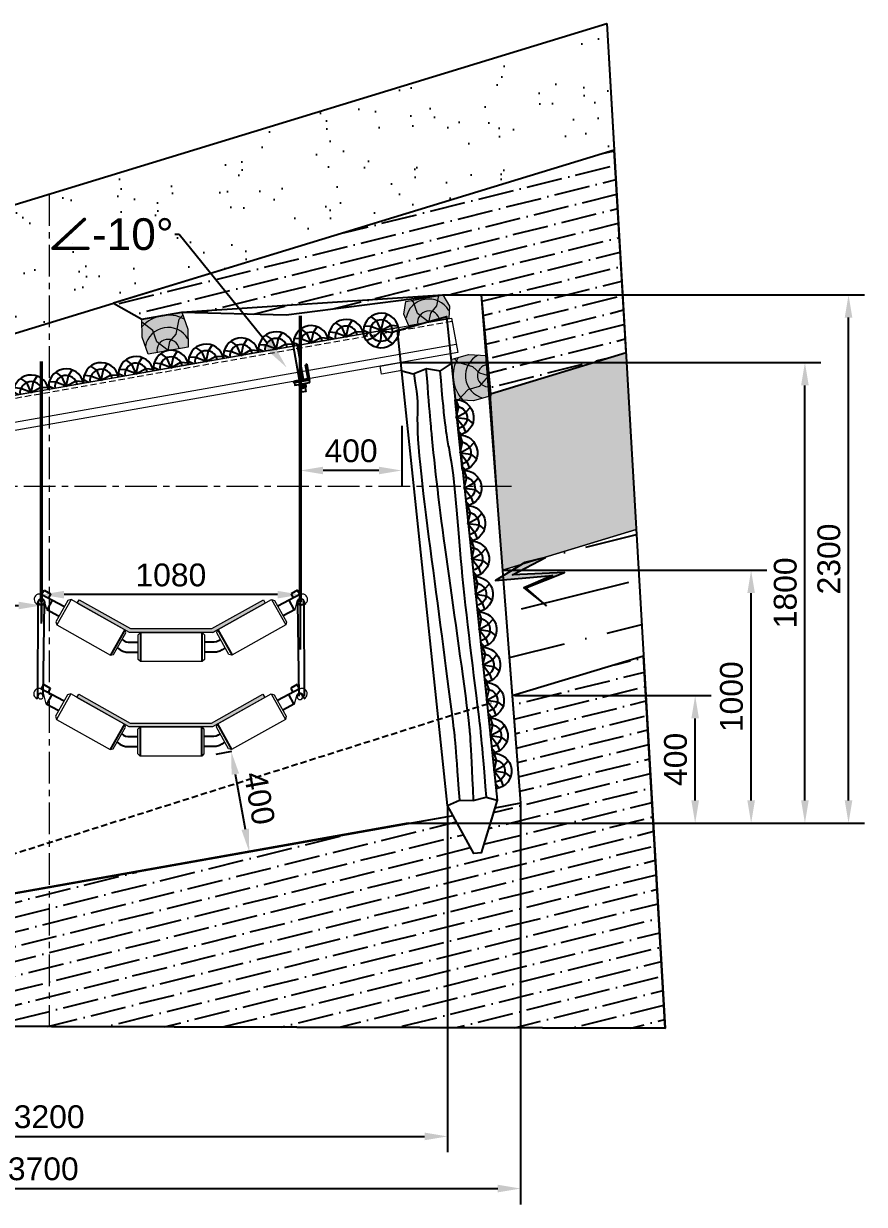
# Model space of a CAD drawing. Header units: inches. Extents: x -1850 to 56, y -982 to 275.
# Drawn here: x -1642.6 to -1576.2, y -913.9 to -820.7 of the extents above; entities that cross this region are included whole.
import ezdxf
from ezdxf import colors
from ezdxf.entities.mleader import LeaderData, LeaderLine
from ezdxf.math import Vec2, Vec3

# ---------------------------------------------------------------- set-up
doc = ezdxf.new("R2010")
doc.units = ezdxf.units.IN
doc.header["$MEASUREMENT"] = 0
doc.linetypes.add('CENTERX2', pattern=[4, 2.5, -0.5, 0.5, -0.5])
doc.linetypes.add('DASHED', pattern=[0.75, 0.5, -0.25])
for name, color, linetype in [('Д_Распорка', 7, 'Continuous'), ('М16_Гайка_Конт', 7, 'Continuous'), ('М16_Планка', 7, 'Continuous'), ('Ско_М16_СВП-22', 7, 'Continuous'), ('Уголок_63х63', 7, 'Continuous')]:
    doc.layers.add(name, color=color, linetype=linetype)
doc.styles.get("Standard").update_dxf_attribs({"font": 'ARIAL.TTF'})
doc.dimstyles.new('ISO-25', dxfattribs={"dimtxt": 2.5, "dimasz": 2.5, "dimexe": 1.25, "dimexo": 0, "dimtad": 1, "dimdec": 0, "dimtxsty": 'Standard', "dimcen": 2.5, "dimadec": 0, "dimazin": 0, "dimtfac": 1, "dimtdec": 0, "dimtmove": 0, "dimatfit": 3, "dimfxl": 0, "dimarcsym": 0})
pattern_1 = [(14, (127.007, 0), (1.6381076, 1.5678664), [2.8125, -0.5625, 0, -0.5625])]

# ---------------------------------------------------------------- blocks, each defined once
blk = doc.blocks.new('СВП-27 - 3.3м')
at = {"color": 5, "linetype": 'DASHED', "lineweight": 15}
blk.add_line((-1250.484, -443.116), (-1316.484, -443.116), dxfattribs=at)
at = {"color": 5, "linetype": 'ByBlock', "lineweight": 15}
blk.add_line((-1250.484, -444.96), (-1316.484, -444.96), dxfattribs=at)
for points in [[(-1250.484, -445.6), (-1316.484, -445.6), (-1316.484, -442.867), (-1250.484, -442.86)], [(-1311.884, -446.24), (-1310.27, -446.24), (-1310.27, -445.6), (-1311.884, -445.6)], [(-1255.084, -446.24), (-1256.697, -446.24), (-1256.697, -445.6), (-1255.084, -445.6)]]:
    blk.add_lwpolyline(points, close=True, dxfattribs=at)
blk = doc.blocks.new('М16_Гайка')
at = {"layer": 'М16_Гайка_Конт'}
h = blk.add_hatch(color=253, dxfattribs=at)
h.paths.add_polyline_path([(1.9, -6.7, 0.267171), (1.9, -13.4), (1.9, -13.4), (14.3, -13.4), (14.3, -13.4, 0.267171), (14.3, -6.7)])
h.paths.add_polyline_path([(1.9, 6.7, 0.133362), (1.9, -6.7), (14.3, -6.7, 0.133362), (14.3, 6.7)])
h.paths.add_polyline_path([(1.9, 13.4), (1.9, 13.4, 0.267171), (1.9, 6.7), (14.3, 6.7, 0.267171), (14.3, 13.4), (14.3, 13.4)])
h.paths.add_polyline_path([(0, 10.1), (0, 0), (1, 0, -0.066387), (1.9, 6.7, -0.267171), (1.9, 13.4)])
h.paths.add_polyline_path([(0, 0), (0, -10), (1.9, -13.4, -0.267171), (1.9, -6.7, -0.066387), (1, 0)])
h.paths.add_polyline_path([(15.2, 0, -0.066387), (14.3, -6.7, -0.267171), (14.3, -13.4), (16.2, -10), (16.2, 0)])
h.paths.add_polyline_path([(14.3, 13.4, -0.267171), (14.3, 6.7, -0.066387), (15.2, 0), (16.2, 0), (16.2, 10.1)])
for p, q in [((1.9, 13.4), (0, 10.1)), ((0, 10.1), (0, -10)), ((0, 10.1), (0, -10)), ((0, 0), (1, 0)), ((1.9, 13.4), (14.3, 13.4)), ((14.3, 6.7), (1.9, 6.7)), ((14.3, 13.4), (16.2, 10.1)), ((15.2, 0), (16.2, 0)), ((16.2, 10.1), (16.2, -10)), ((16.2, 10.1), (16.2, -10)), ((1.9, -13.4), (0, -10)), ((14.3, -6.7), (1.9, -6.7)), ((14.3, -13.4), (1.9, -13.4)), ((14.3, -13.4), (16.2, -10))]:
    blk.add_line(p, q, dxfattribs=at)
for centre, radius, start, end in [((7.7, 10), 6.71, 149.9725, 209.9168), ((26.6, 0), 25.6, 164.8075, 195.1925), ((8.5, 10), 6.71, 330.0832, 29.9168), ((-10.4, 0), 25.6, 344.8075, 15.1925), ((7.7, -10), 6.71, 150.0832, 210.0275), ((8.5, -10), 6.71, 330.0832, 29.9168)]:
    blk.add_arc(centre, radius, start, end, dxfattribs=at)
blk = doc.blocks.new('pfnzu')
at = {"color": 7, "lineweight": 0}
blk.add_line((142694.1, -82404), (142694.1, -82544.3), dxfattribs=at)
at = {"layer": 'Д_Распорка', "color": 253}
for p, q in [((142679.9, -82432.8), (142686.9, -82404.5)), ((142654.7, -82457.4), (142634.8, -82439)), ((142694.1, -82474.1), (142652.6, -82484.3)), ((142694.1, -82474.1), (142654.7, -82457.4)), ((142694.1, -82474.1), (142671.5, -82511.2)), ((142694.1, -82474.1), (142679.9, -82432.8)), ((142652.6, -82484.3), (142632.2, -82504.2)), ((142671.5, -82511.2), (142664.9, -82537.2)), ((142694.1, -82524.6), (142681.4, -82542.8))]:
    blk.add_line(p, q, dxfattribs=at)
at = {"layer": 'Д_Распорка', "color": 7}
blk.add_arc((142695.6, -82474.1), 70.2, 91.2316, 268.7684, dxfattribs=at)
at = {"layer": 'Д_Распорка', "color": 253}
blk.add_arc((142695.6, -82474.1), 44.2, 91.9563, 268.0437, dxfattribs=at)
blk = doc.blocks.new('Уголок_63х63')
blk.add_lwpolyline([(-6, 31.5), (-5.1, 31.5)])
at = {"layer": 'Уголок_63х63'}
for p, q in [((-6, 58.5), (-2.6, 63)), ((-6, 53.2), (0, 61.1)), ((-6, 13), (-6, 60.3)), ((-6, 47.9), (0, 55.9)), ((-6, 42.7), (0, 50.6)), ((0, 63), (-3.3, 63)), ((0, 0), (0, 63)), ((-63, 0), (-63, 3.3)), ((0, 0), (-63, 0)), ((-62.8, 4.4), (-62, 5.4)), ((-62.1, 0), (-57.6, 6)), ((-13, 6), (-60.3, 6)), ((-58.1, 0), (-53.6, 6)), ((-54.2, 0), (-49.6, 6)), ((-50.2, 0), (-45.6, 6)), ((-46.2, 0), (-41.7, 6)), ((-42.2, 0), (-37.7, 6)), ((-38.2, 0), (-33.7, 6)), ((-34.3, 0), (-29.7, 6)), ((-30.3, 0), (-25.7, 6)), ((-26.3, 0), (-21.8, 6)), ((-22.3, 0), (-17.8, 6)), ((-18.3, 0), (-13.8, 6)), ((-14.4, 0), (-8.7, 7.5)), ((-10.4, 0), (0, 13.7)), ((-6.5, 10.4), (0, 19)), ((-6.4, 0), (0, 8.5)), ((-6, 37.4), (0, 45.3)), ((-6, 32.1), (0, 40.1)), ((-6, 26.9), (0, 34.8)), ((-6, 21.6), (0, 29.5)), ((-6, 16.3), (0, 24.3)), ((-2.4, 0), (0, 3.2))]:
    blk.add_line(p, q, dxfattribs=at)
for centre, radius, start, end in [((-3.3, 60.3), 2.7, 90.0004, 180.0004), ((-60.3, 3.3), 2.7, 90.0004, 180.0004), ((-13, 13), 7, 270.0004, 0.0004)]:
    blk.add_arc(centre, radius, start, end, dxfattribs=at)
blk = doc.blocks.new('*D318')
at = {"color": 0, "linetype": 'ByBlock', "lineweight": -2}
for p, q in [((-1606.481, -842.13), (-1576.245, -842.13)), ((-1577.495, -882.03), (-1577.495, -843.93)), ((-1612.253, -883.83), (-1576.245, -883.83))]:
    blk.add_line(p, q, dxfattribs=at)
at = {"color": 0, "linetype": 'ByBlock'}
for points in [[(-1577.795, -843.93), (-1577.195, -843.93), (-1577.495, -842.13)], [(-1577.795, -882.03), (-1577.195, -882.03), (-1577.495, -883.83)]]:
    blk.add_solid(points, dxfattribs=at)
at = {"layer": 'Defpoints', "color": 0, "linetype": 'ByBlock'}
for p in [(-1606.481, -842.13), (-1577.495, -842.13), (-1612.253, -883.83)]:
    blk.add_point(p, dxfattribs=at)
at = {"color": 0, "linetype": 'ByBlock', "lineweight": 15, "insert": (-1579.039, -862.98), "char_height": 1.8, "attachment_point": 5, "rotation": 90}
blk.add_mtext('2300', dxfattribs=at)
blk = doc.blocks.new('*D313')
at = {"color": 0, "linetype": 'ByBlock', "lineweight": -2}
for p, q in [((-1612.875, -847.473), (-1579.688, -847.473)), ((-1580.938, -882.03), (-1580.938, -849.273)), ((-1612.253, -883.83), (-1579.688, -883.83))]:
    blk.add_line(p, q, dxfattribs=at)
at = {"color": 0, "linetype": 'ByBlock'}
for points in [[(-1581.238, -849.273), (-1580.638, -849.273), (-1580.938, -847.473)], [(-1581.238, -882.03), (-1580.638, -882.03), (-1580.938, -883.83)]]:
    blk.add_solid(points, dxfattribs=at)
at = {"layer": 'Defpoints', "color": 0, "linetype": 'ByBlock'}
for p in [(-1612.875, -847.473), (-1580.938, -847.473), (-1612.253, -883.83)]:
    blk.add_point(p, dxfattribs=at)
at = {"color": 0, "linetype": 'ByBlock', "lineweight": 15, "insert": (-1582.482, -865.651), "char_height": 1.8, "attachment_point": 5, "rotation": 90}
blk.add_mtext('1800', dxfattribs=at)
blk = doc.blocks.new('л.с.')
at = {"color": 22}
for points in [[(-1739.563, -879.923), (-1740.147, -879.923), (-1741.832, -875.923), (-1741.832, -838.235), (-1737.877, -837.538), (-1737.879, -875.923), (-1739.563, -879.923)], [(-1741.832, -841.424), (-1740.945, -841.752), (-1739.859, -841.456), (-1738.783, -841.745), (-1737.877, -841.272)], [(-1741.832, -875.923), (-1740.847, -875.605), (-1739.76, -875.759), (-1738.729, -875.604), (-1737.883, -875.919)]]:
    blk.add_lwpolyline(points, dxfattribs=at)
for points, knots in [([(-1739.911, -841.47), (-1740.017, -845.594), (-1740.057, -849.204), (-1739.953, -855.892), (-1739.497, -866.676), (-1739.46, -870.703), (-1739.76, -875.759)], [6.357054, 6.357054, 6.357054, 6.357054, 10.200315, 25.767042, 40.430464, 42.552954, 42.552954, 42.552954, 42.552954]), ([(-1740.91, -841.742), (-1740.779, -844.057), (-1741.308, -846.067), (-1741.06, -855.893), (-1740.778, -866.471), (-1740.689, -870.735), (-1740.847, -875.605)], [6.46505, 6.46505, 6.46505, 6.46505, 9.919792, 25.486519, 40.149941, 41.654716, 41.654716, 41.654716, 41.654716]), ([(-1738.834, -841.732), (-1738.941, -846.311), (-1738.47, -850.178), (-1738.93, -855.891), (-1738.682, -866.59), (-1738.613, -870.689), (-1738.729, -875.604)], [6.52268, 6.52268, 6.52268, 6.52268, 10.462089, 26.028816, 40.692238, 42.55922, 42.55922, 42.55922, 42.55922])]:
    blk.add_open_spline(points, degree=3, knots=knots, dxfattribs=at)
blk = doc.blocks.new('*D315')
at = {"color": 0, "linetype": 'ByBlock', "lineweight": -2}
for p, q in [((-1612.764, -852.471), (-1612.764, -857.244)), ((-1620.763, -870.117), (-1620.763, -854.744)), ((-1614.564, -855.994), (-1618.963, -855.994))]:
    blk.add_line(p, q, dxfattribs=at)
at = {"color": 0, "linetype": 'ByBlock'}
for points in [[(-1618.963, -855.694), (-1618.963, -856.294), (-1620.763, -855.994)], [(-1614.564, -855.694), (-1614.564, -856.294), (-1612.764, -855.994)]]:
    blk.add_solid(points, dxfattribs=at)
at = {"layer": 'Defpoints', "color": 0, "linetype": 'ByBlock'}
for p in [(-1612.764, -852.471), (-1620.763, -855.994), (-1620.763, -870.117)]:
    blk.add_point(p, dxfattribs=at)
at = {"color": 0, "linetype": 'ByBlock', "lineweight": 15, "insert": (-1616.763, -854.45), "char_height": 1.8, "attachment_point": 5}
blk.add_mtext('400', dxfattribs=at)
blk = doc.blocks.new('1Л80 подвесной')
at = {"lineweight": 0}
for points in [[(210.981, -663.627), (211.128, -663.365), (215.192, -665.648), (221.606, -665.648), (225.671, -663.365), (225.818, -663.627), (221.685, -665.948), (215.114, -665.948)], [(210.951, -671.075), (211.098, -670.814), (215.162, -673.096), (221.576, -673.096), (225.641, -670.814), (225.788, -671.075), (221.655, -673.396), (215.084, -673.396)]]:
    blk.add_hatch(color=7, dxfattribs=at).paths.add_polyline_path(points)
at = {"color": 7}
for p, q in [((208.136, -662.937), (209.928, -663.881)), ((208.155, -662.968), (208.378, -662.617)), ((208.378, -662.617), (208.882, -662.91)), ((208.633, -664.142), (209.019, -663.402)), ((208.882, -662.91), (208.706, -663.237)), ((228.602, -662.937), (226.811, -663.881)), ((228.105, -664.142), (227.719, -663.402)), ((228.36, -662.617), (227.856, -662.91)), ((227.856, -662.91), (228.032, -663.237)), ((228.583, -662.968), (228.36, -662.617)), ((207.731, -663.673), (207.844, -663.734)), ((207.844, -663.734), (207.888, -663.512)), ((208.569, -664.127), (209.505, -664.633)), ((228.169, -664.127), (227.233, -664.633)), ((228.894, -663.734), (228.85, -663.512)), ((229.007, -663.673), (228.894, -663.734)), ((214.729, -665.732), (213.601, -667.741)), ((215.964, -665.948), (215.964, -668.186)), ((220.824, -665.948), (220.824, -668.252)), ((222.07, -665.732), (223.198, -667.741)), ((214.155, -667.156), (214.38, -667.314)), ((214.527, -666.504), (214.673, -666.617)), ((214.673, -666.617), (214.831, -666.684)), ((214.831, -666.684), (215, -666.707)), ((215, -666.707), (215.777, -666.707)), ((221.799, -666.707), (221.022, -666.707)), ((221.968, -666.684), (221.799, -666.707)), ((222.126, -666.617), (221.968, -666.684)), ((222.272, -666.504), (222.126, -666.617)), ((222.644, -667.156), (222.418, -667.314)), ((214.38, -667.314), (214.572, -667.415)), ((214.572, -667.415), (214.831, -667.505)), ((214.831, -667.505), (214.91, -667.505)), ((214.91, -667.505), (215.784, -667.505)), ((221.889, -667.505), (221.015, -667.505)), ((221.968, -667.505), (221.889, -667.505)), ((222.227, -667.415), (221.968, -667.505)), ((222.418, -667.314), (222.227, -667.415)), ((208.106, -670.385), (209.898, -671.33)), ((208.125, -670.417), (208.348, -670.065)), ((208.348, -670.065), (208.852, -670.358)), ((208.603, -671.591), (208.989, -670.851)), ((208.852, -670.358), (208.676, -670.686)), ((228.572, -670.385), (226.78, -671.33)), ((228.075, -671.591), (227.689, -670.851)), ((228.33, -670.065), (227.826, -670.358)), ((227.826, -670.358), (228.002, -670.686)), ((228.553, -670.417), (228.33, -670.065)), ((207.701, -671.121), (207.814, -671.182)), ((207.814, -671.182), (207.858, -670.96)), ((208.539, -671.575), (209.475, -672.082)), ((228.139, -671.575), (227.203, -672.082)), ((228.864, -671.182), (228.82, -670.96)), ((228.977, -671.121), (228.864, -671.182)), ((214.699, -673.18), (213.57, -675.19)), ((215.934, -673.396), (215.934, -675.634)), ((220.794, -673.396), (220.794, -675.701)), ((222.039, -673.18), (223.168, -675.19)), ((214.125, -674.605), (214.35, -674.762)), ((214.496, -673.953), (214.643, -674.065)), ((214.643, -674.065), (214.801, -674.133)), ((214.801, -674.133), (214.97, -674.155)), ((214.97, -674.155), (215.747, -674.155)), ((221.769, -674.155), (220.992, -674.155)), ((221.938, -674.133), (221.769, -674.155)), ((222.095, -674.065), (221.938, -674.133)), ((222.242, -673.953), (222.095, -674.065)), ((222.614, -674.605), (222.388, -674.762)), ((214.35, -674.762), (214.542, -674.864)), ((214.542, -674.864), (214.801, -674.954)), ((214.801, -674.954), (214.879, -674.954)), ((214.879, -674.954), (215.754, -674.954)), ((221.859, -674.954), (220.984, -674.954)), ((221.938, -674.954), (221.859, -674.954)), ((222.197, -674.864), (221.938, -674.954)), ((222.388, -674.762), (222.197, -674.864))]:
    blk.add_line(p, q, dxfattribs=at)
at = {"color": 7, "lineweight": 0}
for p, q in [((208.569, -664.127), (208.367, -663.406)), ((210.247, -663.421), (209.294, -665.116)), ((210.492, -663.352), (209.363, -665.361)), ((210.492, -663.352), (210.247, -663.421)), ((214.738, -665.737), (210.492, -663.352)), ((210.981, -663.627), (211.128, -663.365)), ((211.128, -663.365), (215.192, -665.648)), ((221.606, -665.648), (225.671, -663.365)), ((222.06, -665.737), (226.307, -663.352)), ((225.671, -663.365), (225.818, -663.627)), ((226.307, -663.352), (227.435, -665.361)), ((226.307, -663.352), (226.552, -663.421)), ((226.552, -663.421), (227.504, -665.116)), ((228.169, -664.127), (228.372, -663.406)), ((215.114, -665.948), (210.981, -663.627)), ((215.114, -665.948), (210.981, -663.627)), ((221.685, -665.948), (225.818, -663.627)), ((225.818, -663.627), (221.685, -665.948)), ((209.294, -665.116), (209.363, -665.361)), ((227.504, -665.116), (227.435, -665.361)), ((209.363, -665.361), (213.61, -667.746)), ((213.855, -667.678), (214.807, -665.982)), ((214.807, -665.982), (214.738, -665.737)), ((221.685, -665.948), (215.114, -665.948)), ((215.192, -665.648), (221.606, -665.648)), ((215.784, -666.128), (215.964, -665.948)), ((215.784, -668.072), (215.784, -666.128)), ((215.964, -665.948), (220.835, -665.948)), ((220.835, -665.948), (221.015, -666.128)), ((221.015, -666.128), (221.015, -668.072)), ((221.992, -665.982), (222.06, -665.737)), ((222.944, -667.678), (221.992, -665.982)), ((227.435, -665.361), (223.189, -667.746)), ((213.61, -667.746), (213.855, -667.678)), ((215.964, -668.252), (215.784, -668.072)), ((221.015, -668.072), (220.835, -668.252)), ((223.189, -667.746), (222.944, -667.678)), ((220.835, -668.252), (215.964, -668.252)), ((208.539, -671.575), (208.336, -670.855)), ((210.217, -670.869), (209.264, -672.565)), ((210.462, -670.801), (209.333, -672.81)), ((210.462, -670.801), (210.217, -670.869)), ((214.708, -673.186), (210.462, -670.801)), ((210.951, -671.075), (211.098, -670.814)), ((211.098, -670.814), (215.162, -673.096)), ((221.576, -673.096), (225.641, -670.814)), ((222.03, -673.186), (226.277, -670.801)), ((225.641, -670.814), (225.788, -671.075)), ((226.277, -670.801), (227.405, -672.81)), ((226.277, -670.801), (226.522, -670.869)), ((226.522, -670.869), (227.474, -672.565)), ((228.139, -671.575), (228.342, -670.855)), ((215.084, -673.396), (210.951, -671.075)), ((225.788, -671.075), (221.655, -673.396)), ((209.264, -672.565), (209.333, -672.81)), ((227.474, -672.565), (227.405, -672.81)), ((209.333, -672.81), (213.58, -675.195)), ((213.825, -675.126), (214.777, -673.431)), ((214.777, -673.431), (214.708, -673.186)), ((221.655, -673.396), (215.084, -673.396)), ((215.162, -673.096), (221.576, -673.096)), ((215.754, -673.576), (215.934, -673.396)), ((215.754, -675.521), (215.754, -673.576)), ((215.934, -673.396), (220.804, -673.396)), ((220.804, -673.396), (220.984, -673.576)), ((220.984, -673.576), (220.984, -675.521)), ((221.961, -673.431), (222.03, -673.186)), ((222.914, -675.126), (221.961, -673.431)), ((227.405, -672.81), (223.159, -675.195)), ((213.58, -675.195), (213.825, -675.126)), ((215.934, -675.701), (215.754, -675.521)), ((220.984, -675.521), (220.804, -675.701)), ((223.159, -675.195), (222.914, -675.126)), ((220.804, -675.701), (215.934, -675.701))]:
    blk.add_line(p, q, dxfattribs=at)
for p, q in [((207.879, -670.976), (207.901, -663.557)), ((208.301, -670.978), (208.395, -663.553)), ((228.498, -670.978), (228.404, -663.553)), ((228.92, -670.976), (228.897, -663.557))]:
    blk.add_line(p, q)
at = {"linetype": 'DASHED', "const_width": 0.25}
for points in [[(228.59, -663.553), (228.59, -640.942)], [(208.148, -663.553), (208.148, -644.546)]]:
    blk.add_lwpolyline(points, dxfattribs=at)
for centre in [(208.148, -663.553), (228.65, -663.553)]:
    blk.add_circle(centre, 0.247)
at = {"color": 7, "lineweight": 0}
for centre, major_axis, start_param, end_param in [((207.996, -663.338), (0.297, 0.297), 0.296719, 3.445716), ((208.148, -663.553), (0.186, 0.186), 6.089724, 8.48118), ((228.59, -663.553), (-0.186, 0.186), 4.085191, 6.476646), ((228.743, -663.338), (-0.297, 0.297), 2.837469, 5.986466), ((207.966, -670.787), (-0.297, 0.297), -1.274077, 1.87492), ((208.09, -670.984), (-0.149, 0.149), 3.712663, 9.78021), ((208.118, -671.002), (0.186, 0.186), 6.089724, 8.48118), ((208.09, -670.984), (0.149, 0.149), 5.801216, 8.942808), ((228.55, -671.034), (0.149, 0.149), 5.283459, 11.351007), ((228.56, -671.002), (0.186, 0.186), 5.655987, 8.047442), ((228.713, -670.787), (0.297, 0.297), 4.408266, 7.557263)]:
    blk.add_ellipse(centre, major_axis=major_axis, ratio=1, start_param=start_param, end_param=end_param, dxfattribs=at)
blk = doc.blocks.new('*D316')
at = {"color": 0, "linetype": 'ByBlock', "lineweight": -2}
for p, q in [((-1641.205, -868.061), (-1641.205, -864.543)), ((-1620.763, -868.264), (-1620.763, -864.543)), ((-1622.563, -865.793), (-1639.405, -865.793))]:
    blk.add_line(p, q, dxfattribs=at)
at = {"color": 0, "linetype": 'ByBlock'}
for points in [[(-1639.405, -865.493), (-1639.405, -866.093), (-1641.205, -865.793)], [(-1622.563, -865.493), (-1622.563, -866.093), (-1620.763, -865.793)]]:
    blk.add_solid(points, dxfattribs=at)
at = {"layer": 'Defpoints', "color": 0, "linetype": 'ByBlock'}
for p in [(-1641.205, -865.793), (-1641.205, -868.061), (-1620.763, -868.264)]:
    blk.add_point(p, dxfattribs=at)
at = {"color": 0, "linetype": 'ByBlock', "lineweight": 15, "insert": (-1630.984, -864.249), "char_height": 1.8, "attachment_point": 5}
blk.add_mtext('1080', dxfattribs=at)
blk = doc.blocks.new('Расклинка')
at = {"linetype": 'ByBlock', "lineweight": 15}
blk.add_hatch(color=254, dxfattribs=at).paths.add_polyline_path([(-85.966, -572.832), (-85.628, -571.866), (-82.668, -571.866), (-82.299, -572.832), (-82.533, -573.798), (-85.733, -573.798)])
at = {"color": 7, "linetype": 'ByBlock', "lineweight": 15}
for points in [[(-85.966, -572.832), (-85.628, -571.866), (-82.668, -571.866), (-82.299, -572.832), (-82.533, -573.798), (-85.733, -573.798), (-85.966, -572.832)], [(-84.133, -573.798), (-84.898, -572.975), (-85.049, -572.036), (-85.201, -571.866)], [(-84.133, -573.798), (-83.866, -573.127), (-83.289, -572.631), (-82.98, -571.866)]]:
    blk.add_lwpolyline(points, dxfattribs=at)
for radius, start, end in [(1.824, 20.62921, 159.37079), (0.883, 0, 180)]:
    blk.add_arc((-84.133, -573.798), radius, start, end, dxfattribs=at)
blk = doc.blocks.new('S ш.бруса')
at = {"linetype": 'ByBlock', "lineweight": 15}
blk.add_hatch(color=254, dxfattribs=at).paths.add_polyline_path([(3323.214, -1143.742), (3323.447, -1142.342), (3326.647, -1142.342), (3326.88, -1143.742), (3326.647, -1145.142), (3323.447, -1145.142)])
at = {"color": 7, "linetype": 'ByBlock', "lineweight": 15}
for points in [[(3323.214, -1143.742), (3323.447, -1142.342), (3326.647, -1142.342), (3326.88, -1143.742), (3326.647, -1145.142), (3323.447, -1145.142), (3323.214, -1143.742)], [(3325.047, -1145.142), (3324.281, -1144.319), (3324.13, -1143.38), (3323.408, -1142.575)], [(3325.047, -1145.142), (3325.314, -1144.471), (3325.891, -1143.975), (3326.34, -1142.862), (3326.688, -1142.591)]]:
    blk.add_lwpolyline(points, dxfattribs=at)
for radius, start, end in [(2.8, 52.7386, 127.2614), (1.824, 20.62921, 159.37079), (0.883, 0, 180)]:
    blk.add_arc((3325.047, -1145.142), radius, start, end, dxfattribs=at)
blk = doc.blocks.new('*D317')
at = {"color": 0, "linetype": 'ByBlock', "lineweight": -2}
for p, q in [((-1626.185, -878.178), (-1627.444, -878.404)), ((-1625.896, -879.955), (-1625.115, -884.309)), ((-1624.768, -886.075), (-1626.027, -886.301))]:
    blk.add_line(p, q, dxfattribs=at)
at = {"color": 0, "linetype": 'ByBlock'}
for points in [[(-1625.601, -879.902), (-1626.191, -880.008), (-1626.214, -878.183)], [(-1624.82, -884.256), (-1625.41, -884.362), (-1624.797, -886.08)]]:
    blk.add_solid(points, dxfattribs=at)
at = {"layer": 'Defpoints', "color": 0, "linetype": 'ByBlock'}
for p in [(-1626.185, -878.178), (-1624.797, -886.08), (-1624.768, -886.075)]:
    blk.add_point(p, dxfattribs=at)
at = {"color": 0, "linetype": 'ByBlock', "lineweight": 15, "insert": (-1623.986, -881.859), "char_height": 1.8, "attachment_point": 5, "rotation": 280.17035}
blk.add_mtext('400', dxfattribs=at)
blk = doc.blocks.new('*D319')
at = {"color": 0, "linetype": 'ByBlock', "lineweight": -2}
for p, q in [((-1668.805, -857.263), (-1668.805, -867.9)), ((-1641.205, -857.263), (-1641.205, -867.9)), ((-1667.005, -866.65), (-1643.005, -866.65))]:
    blk.add_line(p, q, dxfattribs=at)
at = {"color": 0, "linetype": 'ByBlock'}
for points in [[(-1667.005, -866.35), (-1667.005, -866.95), (-1668.805, -866.65)], [(-1643.005, -866.35), (-1643.005, -866.95), (-1641.205, -866.65)]]:
    blk.add_solid(points, dxfattribs=at)
at = {"layer": 'Defpoints', "color": 0, "linetype": 'ByBlock'}
for p in [(-1668.805, -857.263), (-1641.205, -857.263), (-1641.205, -866.65)]:
    blk.add_point(p, dxfattribs=at)
at = {"color": 0, "linetype": 'ByBlock', "lineweight": 15, "insert": (-1655.005, -865.106), "char_height": 1.8, "attachment_point": 5}
blk.add_mtext('1400', dxfattribs=at)
blk = doc.blocks.new('*D321')
at = {"color": 0, "linetype": 'ByBlock', "lineweight": -2}
for p, q in [((-1609.156, -882.43), (-1609.156, -909.799)), ((-1672.022, -894.036), (-1672.022, -909.799)), ((-1670.222, -908.549), (-1610.956, -908.549))]:
    blk.add_line(p, q, dxfattribs=at)
at = {"color": 0, "linetype": 'ByBlock'}
for points in [[(-1670.222, -908.249), (-1670.222, -908.849), (-1672.022, -908.549)], [(-1610.956, -908.249), (-1610.956, -908.849), (-1609.156, -908.549)]]:
    blk.add_solid(points, dxfattribs=at)
at = {"layer": 'Defpoints', "color": 0, "linetype": 'ByBlock'}
for p in [(-1609.156, -882.43), (-1672.022, -894.036), (-1609.156, -908.549)]:
    blk.add_point(p, dxfattribs=at)
at = {"color": 0, "linetype": 'ByBlock', "lineweight": 15, "insert": (-1640.589, -907.005), "char_height": 1.8, "attachment_point": 5}
blk.add_mtext('3200', dxfattribs=at)
blk = doc.blocks.new('*D322')
at = {"color": 0, "linetype": 'ByBlock', "lineweight": -2}
for p, q in [((-1603.379, -882.251), (-1603.379, -913.913)), ((-1678.725, -895.639), (-1678.725, -913.913)), ((-1676.925, -912.663), (-1605.179, -912.663))]:
    blk.add_line(p, q, dxfattribs=at)
at = {"color": 0, "linetype": 'ByBlock'}
for points in [[(-1676.925, -912.363), (-1676.925, -912.963), (-1678.725, -912.663)], [(-1605.179, -912.363), (-1605.179, -912.963), (-1603.379, -912.663)]]:
    blk.add_solid(points, dxfattribs=at)
at = {"layer": 'Defpoints', "color": 0, "linetype": 'ByBlock'}
for p in [(-1603.379, -882.251), (-1678.725, -895.639), (-1603.379, -912.663)]:
    blk.add_point(p, dxfattribs=at)
at = {"color": 0, "linetype": 'ByBlock', "lineweight": 15, "insert": (-1641.052, -911.118), "char_height": 1.8, "attachment_point": 5}
blk.add_mtext('3700', dxfattribs=at)
blk = doc.blocks.new('*D323')
at = {"color": 0, "linetype": 'ByBlock', "lineweight": -2}
for p, q in [((-1604.8, -863.869), (-1583.934, -863.869)), ((-1585.184, -882.03), (-1585.184, -865.669)), ((-1605.705, -883.83), (-1583.934, -883.83))]:
    blk.add_line(p, q, dxfattribs=at)
at = {"color": 0, "linetype": 'ByBlock'}
for points in [[(-1585.484, -865.669), (-1584.884, -865.669), (-1585.184, -863.869)], [(-1585.484, -882.03), (-1584.884, -882.03), (-1585.184, -883.83)]]:
    blk.add_solid(points, dxfattribs=at)
at = {"layer": 'Defpoints', "color": 0, "linetype": 'ByBlock'}
for p in [(-1604.8, -863.869), (-1585.184, -863.869), (-1605.705, -883.83)]:
    blk.add_point(p, dxfattribs=at)
at = {"color": 0, "linetype": 'ByBlock', "lineweight": 15, "insert": (-1586.728, -873.849), "char_height": 1.8, "attachment_point": 5, "rotation": 90}
blk.add_mtext('1000', dxfattribs=at)
blk = doc.blocks.new('*D314')
at = {"color": 0, "linetype": 'ByBlock', "lineweight": -2}
for p, q in [((-1603.871, -873.758), (-1588.351, -873.758)), ((-1589.601, -882.03), (-1589.601, -875.558)), ((-1605.705, -883.83), (-1588.351, -883.83))]:
    blk.add_line(p, q, dxfattribs=at)
at = {"color": 0, "linetype": 'ByBlock'}
for points in [[(-1589.901, -875.558), (-1589.301, -875.558), (-1589.601, -873.758)], [(-1589.901, -882.03), (-1589.301, -882.03), (-1589.601, -883.83)]]:
    blk.add_solid(points, dxfattribs=at)
at = {"layer": 'Defpoints', "color": 0, "linetype": 'ByBlock'}
for p in [(-1603.871, -873.758), (-1589.601, -873.758), (-1605.705, -883.83)]:
    blk.add_point(p, dxfattribs=at)
at = {"color": 0, "linetype": 'ByBlock', "lineweight": 15, "insert": (-1591.145, -878.794), "char_height": 1.8, "attachment_point": 5, "rotation": 90}
blk.add_mtext('400', dxfattribs=at)

msp = doc.modelspace()

# ---------------------------------------------------------------- hatches: boundary and pattern name
h = msp.add_hatch()
h.set_pattern_fill('AR-SAND', color=256, scale=0.1, angle=315, style=0)
h.set_pattern_definition([(352.5, (-285526.5917, 279826.236), (3.34753489, 3.573813487), [0, -3.8608, 0, -4.318, 0, -4.1275]), (322.5, (-285526.592, 279826.236), (8.24732851, 1.89010928), [0, -2.0828, 0, -3.4798, 0, -1.3335]), (282.5, (-285528.801, 279828.4453), (5.60332312, -5.58299826), [0, -1.27, 0, -4.572, 0, -5.969]), (272.5, (-285528.801, 279828.445), (6.97550782, -3.82281109), [0, -0.635, 0, -2.9972, 0, -3.429])])
h.paths.add_polyline_path([(-1685.221, -857.991), (-1595.982, -830.708), (-1596.561, -820.726), (-1684.308, -847.553)])
h = msp.add_hatch()
h.set_pattern_fill('ANSI36', color=256, scale=9, angle=329, style=0)
h.set_pattern_definition(pattern_1)
h.paths.add_polyline_path([(-1635.515, -842.795), (-1633.266, -844.049), (-1630.115, -843.493), (-1621.885, -843.72), (-1609.515, -842.13), (-1606.481, -842.13), (-1605.745, -849.948), (-1595.056, -846.68), (-1595.982, -830.708)])
for color, points in [(253, [(-1605.745, -849.948), (-1595.056, -846.68), (-1594.245, -860.655), (-1604.8, -863.869)]), (256, [(-1601.331, -866.663), (-1602.963, -865.254), (-1599.915, -864.036), (-1604.019, -864.227), (-1601.419, -862.849), (-1603.045, -863.254), (-1605.371, -864.672), (-1600.873, -864.275), (-1603.134, -865.25)])]:
    msp.add_hatch(color=color).paths.add_polyline_path(points)
h = msp.add_hatch()
h.set_pattern_fill('ANSI36', color=256, scale=1.1, angle=329, style=0)
h.set_pattern_definition([(14, (-285526.5917, 279826.236), (5.085413972, 4.86735421), [8.73125, -1.74625, 0, -1.74625])])
h.paths.add_polyline_path([(-1604.8, -863.869), (-1594.245, -860.655), (-1593.666, -870.638), (-1604.035, -873.77)])
h = msp.add_hatch()
h.set_pattern_fill('ANSI36', color=256, scale=9, angle=329, style=0)
h.set_pattern_definition(pattern_1)
h.paths.add_polyline_path([(-1641.141, -889.012), (-1665.797, -893.336), (-1688.873, -899.745), (-1591.964, -900), (-1593.666, -870.638), (-1604.035, -873.77), (-1603.379, -882.251), (-1605.411, -882.633), (-1606.481, -886.171), (-1607.064, -886.228), (-1608.699, -883.261)])

# ---------------------------------------------------------------- linework, layer by layer
at = {"color": 7, "linetype": 'CENTERX2', "lineweight": 15}
for p, q in [((-1640.589, -834.187), (-1640.589, -899.872)), ((-1604.087, -857.263), (-1669.645, -857.263))]:
    msp.add_line(p, q, dxfattribs=at)
at = {"color": 253, "linetype": 'DASHED'}
msp.add_line((-1665.797, -893.336), (-1605.705, -874.318), dxfattribs=at)
msp.add_line((-1612.253, -883.83), (-1649.696, -890.477))
msp.add_lwpolyline([(-1596.561, -820.726), (-1591.964, -900), (-1688.873, -899.745), (-1688.873, -899.745), (-1688.873, -899.745), (-1688.873, -899.745), (-1688.873, -899.745), (-1688.873, -899.745), (-1688.873, -899.745), (-1688.873, -899.745), (-1684.308, -847.553), (-1596.561, -820.726), (-1596.561, -820.726), (-1596.561, -820.726), (-1596.561, -820.726), (-1596.561, -820.726)], close=True)
at = {"color": 7, "lineweight": 0}
for points in [[(-1685.221, -857.991), (-1595.982, -830.708), (-1596.561, -820.726), (-1596.561, -820.726), (-1596.561, -820.726), (-1596.561, -820.726), (-1596.561, -820.726), (-1596.561, -820.726), (-1596.561, -820.726), (-1596.561, -820.726), (-1596.561, -820.726), (-1596.561, -820.726), (-1596.561, -820.726), (-1596.561, -820.726), (-1596.561, -820.726), (-1596.561, -820.726), (-1596.561, -820.726), (-1596.561, -820.726), (-1596.561, -820.726), (-1596.561, -820.726), (-1596.561, -820.726), (-1596.561, -820.726), (-1596.561, -820.726), (-1596.561, -820.726), (-1596.561, -820.726), (-1596.561, -820.726), (-1684.308, -847.553)], [(-1605.745, -849.948), (-1595.056, -846.68), (-1595.056, -846.68), (-1595.056, -846.68), (-1595.056, -846.68), (-1594.245, -860.655), (-1594.245, -860.655), (-1594.245, -860.655), (-1594.245, -860.655), (-1594.245, -860.655), (-1594.245, -860.655), (-1594.245, -860.655), (-1604.8, -863.869), (-1604.8, -863.869), (-1604.8, -863.869), (-1604.8, -863.869), (-1604.8, -863.869), (-1604.8, -863.869), (-1604.8, -863.869), (-1604.8, -863.869), (-1605.745, -849.948)], [(-1604.8, -863.869), (-1594.245, -860.655), (-1593.666, -870.638), (-1593.666, -870.638), (-1593.666, -870.638), (-1593.666, -870.638), (-1593.666, -870.638), (-1593.666, -870.638), (-1593.666, -870.638), (-1593.666, -870.638), (-1593.666, -870.638), (-1593.666, -870.638), (-1604.035, -873.77), (-1604.035, -873.77), (-1604.8, -863.869), (-1604.8, -863.869), (-1604.8, -863.869)]]:
    msp.add_lwpolyline(points, dxfattribs=at)
for points in [[(-1635.515, -842.795), (-1633.266, -844.049), (-1630.115, -843.493), (-1621.885, -843.72), (-1609.515, -842.13), (-1606.481, -842.13), (-1605.745, -849.948), (-1595.056, -846.68), (-1595.982, -830.708), (-1635.515, -842.795)], [(-1603.379, -882.251), (-1605.411, -882.633), (-1606.481, -886.171), (-1607.064, -886.228), (-1608.699, -883.261), (-1665.797, -893.336), (-1672.67, -895.245), (-1674.053, -897.868), (-1674.636, -897.817), (-1675.513, -895.073), (-1678.725, -895.639), (-1675.164, -854.916), (-1635.515, -842.795), (-1633.266, -844.049), (-1630.115, -843.493), (-1609.515, -842.13), (-1606.481, -842.13), (-1603.379, -882.251)], [(-1601.331, -866.663), (-1602.963, -865.254), (-1599.915, -864.036), (-1604.019, -864.227), (-1601.419, -862.849), (-1603.045, -863.254), (-1605.371, -864.672), (-1600.873, -864.275), (-1603.134, -865.25), (-1601.331, -866.663)], [(-1641.141, -889.012), (-1665.797, -893.336), (-1688.873, -899.745), (-1591.964, -900), (-1593.666, -870.638), (-1604.035, -873.77), (-1603.379, -882.251), (-1605.411, -882.633), (-1606.481, -886.171), (-1607.064, -886.228), (-1608.699, -883.261), (-1641.141, -889.012)]]:
    msp.add_lwpolyline(points)
at = {"layer": 'М16_Планка', "color": 7}
msp.add_lwpolyline([(-1620.015, -849.057), (-1620.049, -848.86), (-1621.231, -849.068), (-1621.196, -849.265), (-1620.015, -849.057)], dxfattribs=at)
at = {"layer": 'Ско_М16_СВП-22', "color": 7}
for p, q in [((-1620.503, -848.818), (-1620.979, -846.12)), ((-1620.818, -848.873), (-1621.294, -846.175))]:
    msp.add_line(p, q, dxfattribs=at)
for points in [[(-1620.391, -849.452), (-1620.336, -849.762), (-1620.651, -849.817), (-1620.706, -849.508)], [(-1620.497, -849.773), (-1620.494, -849.79)]]:
    msp.add_lwpolyline(points, dxfattribs=at)
msp.add_arc((-1621.135, -846.154), 0.16, 9.99998, 189.99998, dxfattribs=at)

# ---------------------------------------------------------------- block references
for name, p, rotation in [('Расклинка', (-1627.406, -264.597), 9.99999999999868), ('СВП-27 - 3.3м', (-454.236, -190.699), 9.999999999998536), ('л.с.', (31.575, 170.766), 6.00000000000008)]:
    msp.add_blockref(name, p, dxfattribs=dict(rotation=rotation))
at = {"color": 7, "linetype": 'ByBlock', "lineweight": 15}
msp.add_blockref('1Л80 подвесной', (-1849.353, -202.826), dxfattribs=at)
for p, rotation in [((-5104.588, -296.172), 9.999999999998685), ((-2377.694, -4279.491), 96.32612845324266)]:
    msp.add_blockref('S ш.бруса', p, dxfattribs=dict(at, rotation=rotation))
at = {"color": 7, "lineweight": 0, "zscale": 0.019999051}
for p, xscale, yscale, rotation in [((-488.352, 2251.363), 0.01999905100098357, 0.01999905100093338, 279.9999999998067), ((-485.589, 2251.85), 0.01999905100098357, 0.01999905100093338, 279.9999999998067), ((-493.878, 2250.388), 0.01999905100098357, 0.01999905100093338, 279.9999999998067), ((-491.115, 2250.876), 0.01999905100098357, 0.01999905100093338, 279.9999999998067), ((505.506, -3368.932), -0.01999905100098357, 0.01999905100093338, 279.9999999998067), ((-499.404, 2249.414), 0.01999905100098357, 0.01999905100093338, 279.9999999998067), ((-496.641, 2249.901), 0.01999905100098357, 0.01999905100093338, 279.9999999998067), ((-504.929, 2248.433), 0.01999905100098357, 0.01999905100093338, 279.9999999998067), ((-502.167, 2248.927), 0.01999905100098357, 0.01999905100093338, 279.9999999998067), ((-510.455, 2247.459), 0.01999905100098357, 0.01999905100093338, 279.9999999998067), ((-507.692, 2247.946), 0.01999905100098357, 0.01999905100093338, 279.9999999998067), ((-513.218, 2246.972), 0.01999905100098357, 0.01999905100093338, 279.9999999998067), ((1056.03, 1088.532), -0.01999905100098293, 0.01999905100091863, 6.036092465612581), ((1056.325, 1085.742), -0.01999905100098293, 0.01999905100091863, 6.036092465612581), ((1056.654, 1082.955), -0.01999905100098293, 0.01999905100091863, 6.036092465612581), ((1056.949, 1080.165), -0.01999905100098293, 0.01999905100091863, 6.036092465612581), ((1057.244, 1077.375), -0.01999905100098293, 0.01999905100091863, 6.036092465612581), ((1057.539, 1074.585), -0.01999905100098293, 0.01999905100091863, 6.036092465612581), ((1057.834, 1071.795), -0.01999905100098293, 0.01999905100091863, 6.036092465612581), ((1058.129, 1069.005), -0.01999905100098293, 0.01999905100091863, 6.036092465612581), ((1058.424, 1066.215), -0.01999905100098293, 0.01999905100091863, 6.036092465612581), ((1058.718, 1063.425), -0.01999905100098293, 0.01999905100091863, 6.036092465612581), ((1059.013, 1060.635), -0.01999905100098293, 0.01999905100091863, 6.036092465612581)]:
    msp.add_blockref('pfnzu', p, dxfattribs=dict(at, xscale=xscale, yscale=yscale, rotation=rotation))
at = {"color": 7, "extrusion": (0, 0, -1), "xscale": 0.01999905100098357, "yscale": 0.01999905100093338, "zscale": -0.019999051, "rotation": 260.0000000001933}
msp.add_blockref('Уголок_63х63', (1620.018, -848.854), dxfattribs=at)
at = {"layer": 'М16_Гайка_Конт', "color": 7, "extrusion": (0, 0, -1), "xscale": 0.01999905100098357, "yscale": 0.01999905100093338, "zscale": -0.019999051, "rotation": 260.0000000001933}
msp.add_blockref('М16_Гайка', (1620.605, -849.161), dxfattribs=at)

# ---------------------------------------------------------------- dimensions: what is measured, and where the dimension line sits
at = {"color": 7, "linetype": 'ByBlock', "lineweight": 15}
for base, p1, p2, text, picture, middle in [((-1577.495, -842.13), (-1612.253, -883.83), (-1606.481, -842.13), '2300', '*D318', (-1579.039, -862.98)), ((-1580.938, -847.473), (-1612.253, -883.83), (-1612.875, -847.473), '1800', '*D313', (-1582.482, -865.651)), ((-1585.184, -863.869), (-1605.705, -883.83), (-1604.8, -863.869), '1000', '*D323', (-1586.728, -873.849)), ((-1589.601, -873.758), (-1605.705, -883.83), (-1603.871, -873.758), '400', '*D314', (-1591.145, -878.794))]:
    dim = msp.add_linear_dim(base=base, p1=p1, p2=p2, angle=90, text=text, dimstyle='ISO-25', override={"dimtxt": 1.8, "dimasz": 1.8, "dimlfac": 100, "dimfxl": 1.25}, dxfattribs=at)
    dim.commit()
    dim.dimension.update_dxf_attribs({"geometry": picture, "text_midpoint": middle})
dim = msp.add_linear_dim(base=(-1620.763, -855.994), p1=(-1612.764, -852.471), p2=(-1620.763, -870.117), text='400', dimstyle='ISO-25', override={"dimtxt": 1.8, "dimasz": 1.8, "dimlfac": 100, "dimfxl": 1.25}, dxfattribs=at)
dim.commit()
dim.dimension.update_dxf_attribs({"geometry": '*D315', "text_midpoint": (-1616.763, -855.994), "dimtype": 160})
for base, p1, p2, text, override, picture, middle in [((-1641.205, -866.65), (-1668.805, -857.263), (-1641.205, -857.263), '1400', {"dimtxt": 1.8, "dimasz": 1.8, "dimlfac": 100, "dimfxl": 1.25}, '*D319', (-1655.005, -865.106)), ((-1641.205, -865.793), (-1620.763, -868.264), (-1641.205, -868.061), '1080', {"dimtxt": 1.8, "dimasz": 1.8, "dimfxl": 1.25}, '*D316', (-1630.984, -864.249)), ((-1603.379, -912.663), (-1678.725, -895.639), (-1603.379, -882.251), '3700', {"dimtxt": 1.8, "dimasz": 1.8, "dimlfac": 100, "dimfxl": 1.25}, '*D322', (-1641.052, -911.118)), ((-1609.156, -908.549), (-1672.022, -894.036), (-1609.156, -882.43), '3200', {"dimtxt": 1.8, "dimasz": 1.8, "dimlfac": 100, "dimfxl": 1.25}, '*D321', (-1640.589, -907.005))]:
    dim = msp.add_linear_dim(base=base, p1=p1, p2=p2, text=text, dimstyle='ISO-25', override=override, dxfattribs=at)
    dim.commit()
    dim.dimension.update_dxf_attribs({"geometry": picture, "text_midpoint": middle})
dim = msp.add_aligned_dim(p1=(-1626.185, -878.178), p2=(-1624.768, -886.075), distance=-0.03, text='400', dimstyle='ISO-25', override={"dimtxt": 1.8, "dimasz": 1.8, "dimfxl": 1.25}, dxfattribs=at)
dim.commit()
dim.dimension.update_dxf_attribs({"geometry": '*D317', "text_midpoint": (-1623.986, -881.859)})

# ---------------------------------------------------------------- leaders
ml = msp.add_multileader_mtext('Standard')
ml.set_content('{\\fISOCPEUR|b0|i0|c204|p34;∠}-10%%D', color=256)
ml.set_leader_properties()
ml.build(insert=Vec2(0, 0))
ml.multileader.update_dxf_attribs({"dogleg_length": 0.36, "arrow_head_size": 2.5})
ctx = ml.context
ctx.base_point, ctx.char_height, ctx.arrow_head_size, ctx.landing_gap_size, ctx.plane_origin = Vec3(-1639.087, -837.36), 2.5, 2.5, 0.09, Vec3(-1635.171, -847.591)
ctx.text_align_type = 2
notes = []
notes.append((ctx, [(1, (1, 1, 0), (-1630.318, -837.36), (-1, 0), 0.36, [(0, [(-1621.837, -847.875)], 0, [])])]))
ctx.mtext.insert, ctx.mtext.alignment, ctx.mtext.flow_direction = Vec3(-1630.768, -836.089), 3, 5
for ctx, leaders in notes:
    for number, flags, end, landing, length, lines in leaders:
        leader = LeaderData()
        leader.index, (leader.has_last_leader_line, leader.has_dogleg_vector, leader.attachment_direction) = number, flags
        leader.last_leader_point, leader.dogleg_vector, leader.dogleg_length = Vec3(end), Vec3(landing), length
        for number, points, colour, breaks in lines:
            line = LeaderLine()
            line.index, line.vertices, line.color, line.breaks = number, Vec3.list(points), colors.encode_raw_color(colour), breaks
            leader.lines.append(line)
        ctx.leaders.append(leader)

doc.saveas('drawing.dxf')
